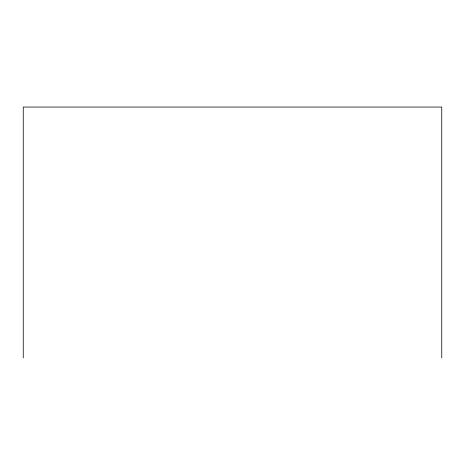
<?xml version="1.0" encoding="UTF-8"?>
<svg xmlns="http://www.w3.org/2000/svg" width="465" height="465" viewBox="0 0 465 465"><rect width="100%" height="100%" fill="white"/><g stroke="black" fill="none" stroke-linecap="round" stroke-linejoin="round"><path stroke-width="0.7" d="M441.75 357.945L441.75 107.055L23.25 107.055L23.25 357.945"/></g></svg>
